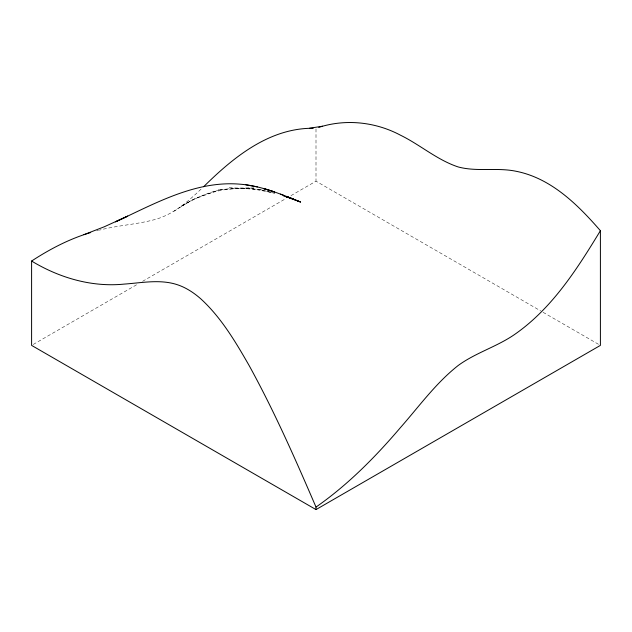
<?xml version="1.0" encoding="UTF-8"?>
<svg xmlns="http://www.w3.org/2000/svg" width="632" height="632" viewBox="0 0 632 632"><rect width="100%" height="100%" fill="white"/><g stroke="black" fill="none" stroke-linecap="round" stroke-linejoin="round"><path stroke-width="0.47" stroke-dasharray="3.16 2.37" d="M201.016 189.181C187.293 202.169 172.362 215.204 153.568 219.889C135.738 224.518 117.197 225.482 99.366 230.151M173.8 211.317L188.494 202.114L180.476 206.83C192.539 199.522 205.447 193.637 219.067 189.884L194.854 198.922L188.889 201.687C208.773 191.093 231.391 187.135 253.772 188.044L230.475 188.589L218.411 190.027L241.211 188.202L251.323 188.628L263.884 190.192M33.219 344.456L136.899 284.598M142.587 281.311L286.043 198.488M290.933 195.667L316 181.194L540.692 310.912M96.728 230.846L98.466 230.356M229.147 187.696L251.323 188.628L273.372 192.886M241.211 188.202L262.936 190.114M271.325 192.381L260.866 189.782L276.105 193.708M543.078 312.295L598.788 344.456M316 128.936L316 181.194"/><path stroke-width="0.95" d="M600.4 230.712C577.403 268.568 552.7 307.484 515.973 333.514C497.969 346.431 476.078 352.411 458.2 365.486C435.843 383.071 419.103 406.423 400.435 427.611C375.321 457.078 347.861 484.87 316 507.077L316 509.589L600.4 345.388L600.4 230.712C577.814 204.721 551.08 178.106 515.973 171.248C496.902 167.282 477.089 172.023 458.2 166.951C437.131 159.983 420.209 144.815 400.435 135.177C375.582 121.913 345.665 118.666 318.773 127.38M203.638 186.716C233.311 157.384 269.224 128.02 313.227 128.249M316 509.589L31.6 345.388L31.6 261.04C49.944 249.055 69.591 238.785 90.66 232.552M83.945 234.662L104.154 226.833L127.648 216.144L115.506 221.84C154.635 203.788 195.565 180.317 240.184 184.196C261.34 185.816 281.066 194.237 300.524 201.995L285.514 196.457M309.435 128.264L322.565 126.203M257.422 186.93L245.895 184.789M283.531 195.912L290.989 198.258L285.538 196.441M300.524 201.995L286.565 196.536L294.33 199.562L291.281 198.353M280.49 194.127L283.507 195.32M31.6 261.04C59.226 277.788 91.727 287.37 124.164 284.1C142.84 282.781 162.464 278.562 180.476 285.862A70.523 40.717 60 0 1 201.016 299.039C221.326 317.73 235.523 341.817 249.134 365.533C274.32 411.282 295.373 459.14 316 507.077M274.501 191.938L263.378 188.455L274.501 191.938"/></g></svg>
